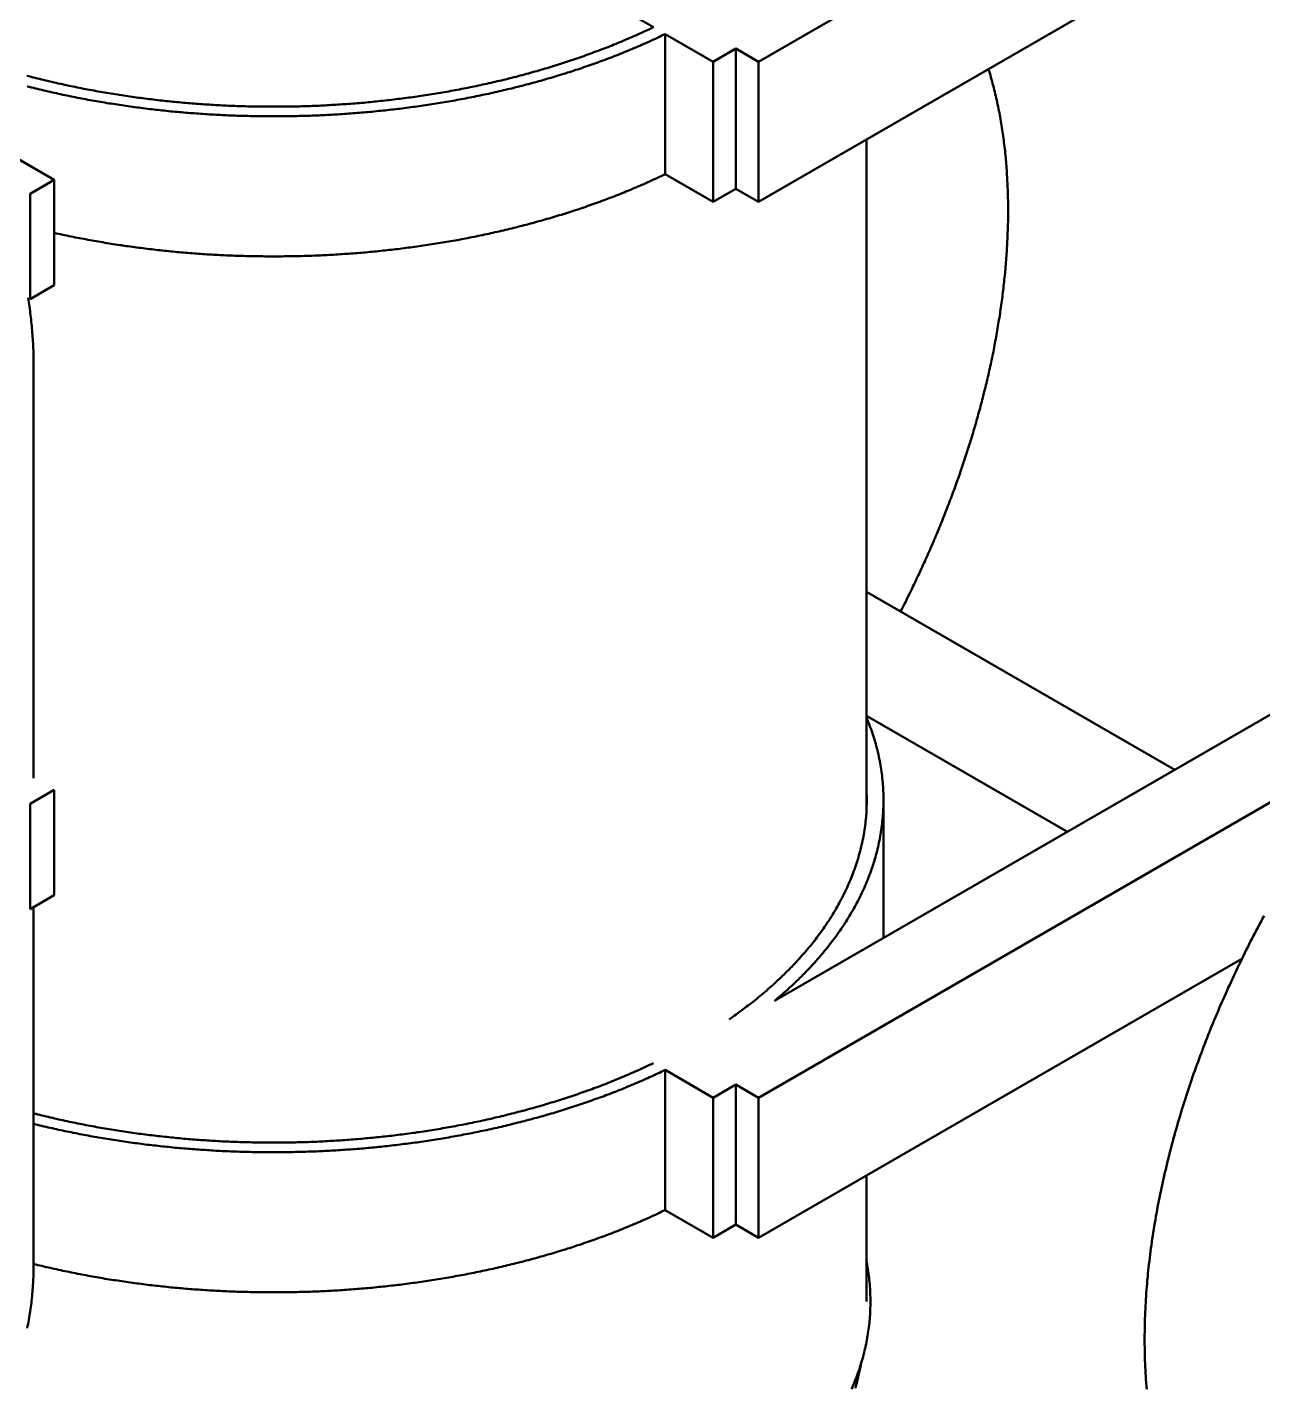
# Model space of a CAD drawing. Header units: millimetres. Extents: x 0 to 420, y 0 to 297.
# Drawn here: x 310.82 to 325.22, y 201.46 to 217.32 of the extents above; entities that cross this region are included whole.
import ezdxf

# ---------------------------------------------------------------- set-up
doc = ezdxf.new("R2010")
doc.units = ezdxf.units.MM
doc.layers.add('01-VISIBLE', color=7, linetype='CONTINUOUS', lineweight=50)

msp = doc.modelspace()

# ---------------------------------------------------------------- linework, layer by layer
at = {"layer": '01-VISIBLE'}
for p, q in [((319.346, 216.914), (329.06, 222.523)), ((319.346, 215.281), (329.06, 220.89)), ((308.076, 217.303), (311.136, 215.536)), ((317.958, 217.409), (318.119, 217.317)), ((318.257, 215.604), (318.257, 217.237)), ((318.257, 217.237), (318.816, 216.914)), ((318.816, 216.914), (319.081, 217.067)), ((319.081, 215.434), (319.081, 217.067)), ((319.081, 217.067), (319.346, 216.914)), ((318.816, 215.281), (318.816, 216.914)), ((319.346, 215.281), (319.346, 216.914)), ((320.602, 208.157), (320.602, 216.006)), ((318.257, 215.604), (318.816, 215.281)), ((310.853, 215.373), (311.136, 215.536)), ((311.136, 214.311), (311.136, 215.536)), ((318.816, 215.281), (319.081, 215.434)), ((319.081, 215.434), (319.346, 215.281)), ((310.853, 214.148), (310.853, 215.373)), ((310.853, 214.148), (311.136, 214.311)), ((310.895, 213.398), (310.895, 208.564)), ((319.53, 205.965), (327.806, 210.743)), ((320.602, 210.734), (324.196, 208.659)), ((320.602, 209.291), (322.946, 207.937)), ((319.346, 204.838), (326.679, 209.072)), ((310.853, 208.262), (311.136, 208.425)), ((311.136, 207.2), (311.136, 208.425)), ((310.853, 207.037), (310.853, 208.262)), ((320.802, 206.699), (320.802, 208.308)), ((310.853, 207.037), (311.136, 207.2)), ((310.895, 207.061), (310.895, 202.901)), ((319.346, 203.205), (324.98, 206.458)), ((318.257, 203.528), (318.257, 205.161)), ((318.257, 205.161), (318.816, 204.838)), ((318.816, 204.838), (319.081, 204.991)), ((319.081, 203.358), (319.081, 204.991)), ((319.081, 204.991), (319.346, 204.838)), ((318.816, 203.205), (318.816, 204.838)), ((319.346, 203.205), (319.346, 204.838)), ((320.602, 202.46), (320.602, 203.93)), ((318.257, 203.528), (318.816, 203.205)), ((318.816, 203.205), (319.081, 203.358)), ((319.081, 203.358), (319.346, 203.205))]:
    msp.add_line(p, q, dxfattribs=at)
for points in [[(310.817, 216.751), (310.841, 216.745), (310.865, 216.738), (310.889, 216.732), (310.914, 216.726), (310.938, 216.72), (310.962, 216.714), (310.987, 216.708), (311.011, 216.702), (311.035, 216.696), (311.06, 216.69), (311.084, 216.685), (311.108, 216.679), (311.133, 216.673), (311.157, 216.668), (311.182, 216.662), (311.206, 216.657), (311.231, 216.651), (311.255, 216.646), (311.28, 216.641), (311.304, 216.635), (311.329, 216.63), (311.353, 216.625), (311.378, 216.62), (311.402, 216.615), (311.427, 216.61), (311.451, 216.605), (311.476, 216.6), (311.501, 216.596), (311.525, 216.591), (311.55, 216.586), (311.574, 216.582), (311.599, 216.577), (311.624, 216.573), (311.648, 216.568), (311.673, 216.564), (311.698, 216.56), (311.722, 216.555), (311.747, 216.551), (311.772, 216.547), (311.796, 216.543), (311.821, 216.539), (311.846, 216.535), (311.871, 216.531), (311.895, 216.527), (311.92, 216.523), (311.945, 216.52), (311.97, 216.516), (311.994, 216.512), (312.019, 216.509), (312.044, 216.505), (312.069, 216.502), (312.094, 216.498), (312.119, 216.495), (312.143, 216.492), (312.168, 216.488), (312.193, 216.485), (312.218, 216.482), (312.243, 216.479), (312.268, 216.476), (312.292, 216.473), (312.317, 216.47), (312.342, 216.467), (312.367, 216.464), (312.392, 216.461), (312.417, 216.459), (312.442, 216.456), (312.467, 216.453), (312.492, 216.451), (312.517, 216.448), (312.542, 216.446), (312.566, 216.443), (312.591, 216.441), (312.616, 216.439), (312.641, 216.437), (312.666, 216.434), (312.691, 216.432), (312.716, 216.43), (312.741, 216.428), (312.766, 216.426), (312.791, 216.424), (312.816, 216.422), (312.841, 216.421), (312.866, 216.419), (312.891, 216.417), (312.916, 216.416), (312.941, 216.414), (312.966, 216.412), (312.991, 216.411), (313.016, 216.409), (313.041, 216.408), (313.066, 216.407), (313.091, 216.405), (313.116, 216.404), (313.141, 216.403), (313.166, 216.402), (313.191, 216.401), (313.216, 216.4), (313.241, 216.399), (313.266, 216.398), (313.291, 216.397), (313.316, 216.396), (313.341, 216.396), (313.366, 216.395), (313.391, 216.394), (313.416, 216.394), (313.442, 216.393), (313.467, 216.393), (313.492, 216.392), (313.517, 216.392), (313.542, 216.391), (313.567, 216.391), (313.592, 216.391), (313.617, 216.391), (313.642, 216.391), (313.667, 216.391), (313.692, 216.391), (313.717, 216.391), (313.742, 216.391), (313.767, 216.391), (313.792, 216.391), (313.817, 216.391), (313.842, 216.392), (313.867, 216.392), (313.892, 216.392), (313.917, 216.393), (313.942, 216.393), (313.968, 216.394), (313.993, 216.394), (314.018, 216.395), (314.043, 216.396), (314.068, 216.397), (314.093, 216.397), (314.118, 216.398), (314.143, 216.399), (314.168, 216.4), (314.193, 216.401), (314.218, 216.402), (314.243, 216.403), (314.268, 216.405), (314.293, 216.406), (314.318, 216.407), (314.343, 216.408), (314.368, 216.41), (314.393, 216.411), (314.418, 216.413), (314.443, 216.414), (314.468, 216.416), (314.493, 216.418), (314.518, 216.419), (314.543, 216.421), (314.568, 216.423), (314.593, 216.425), (314.618, 216.427), (314.643, 216.429), (314.668, 216.431), (314.693, 216.433), (314.718, 216.435), (314.743, 216.437), (314.768, 216.439), (314.793, 216.442), (314.818, 216.444), (314.842, 216.446), (314.867, 216.449), (314.892, 216.451), (314.917, 216.454), (314.942, 216.457), (314.967, 216.459), (314.992, 216.462), (315.017, 216.465), (315.042, 216.468), (315.067, 216.471), (315.092, 216.473), (315.116, 216.476), (315.141, 216.48), (315.166, 216.483), (315.191, 216.486), (315.216, 216.489), (315.241, 216.492), (315.265, 216.496), (315.29, 216.499), (315.315, 216.502), (315.34, 216.506), (315.365, 216.509), (315.389, 216.513), (315.414, 216.517), (315.439, 216.52), (315.464, 216.524), (315.489, 216.528), (315.513, 216.532), (315.538, 216.536), (315.563, 216.54), (315.588, 216.544), (315.612, 216.548), (315.637, 216.552), (315.662, 216.556), (315.686, 216.561), (315.711, 216.565), (315.736, 216.569), (315.76, 216.574), (315.785, 216.578), (315.81, 216.583), (315.834, 216.587), (315.859, 216.592), (315.883, 216.597), (315.908, 216.602), (315.933, 216.606), (315.957, 216.611), (315.982, 216.616), (316.006, 216.621), (316.031, 216.626), (316.055, 216.631), (316.08, 216.637), (316.104, 216.642), (316.129, 216.647), (316.153, 216.653), (316.178, 216.658), (316.202, 216.663), (316.227, 216.669), (316.251, 216.675), (316.275, 216.68), (316.3, 216.686), (316.324, 216.692), (316.349, 216.697), (316.373, 216.703), (316.397, 216.709), (316.422, 216.715), (316.446, 216.721), (316.47, 216.728), (316.494, 216.734), (316.519, 216.74), (316.543, 216.746), (316.567, 216.753), (316.591, 216.759), (316.616, 216.766), (316.64, 216.772), (316.664, 216.779), (316.688, 216.785), (316.712, 216.792), (316.736, 216.799), (316.76, 216.806), (316.784, 216.813), (316.808, 216.82), (316.833, 216.827), (316.857, 216.834), (316.881, 216.841), (316.905, 216.848), (316.928, 216.856), (316.952, 216.863), (316.976, 216.87), (317, 216.878), (317.024, 216.885), (317.048, 216.893), (317.072, 216.901), (317.096, 216.908), (317.119, 216.916), (317.143, 216.924), (317.167, 216.932), (317.191, 216.94), (317.214, 216.948), (317.238, 216.956), (317.262, 216.964), (317.285, 216.973), (317.309, 216.981), (317.333, 216.989), (317.356, 216.998), (317.38, 217.006), (317.403, 217.015), (317.427, 217.024), (317.45, 217.032), (317.474, 217.041), (317.497, 217.05), (317.521, 217.059), (317.544, 217.068), (317.567, 217.077), (317.591, 217.086), (317.614, 217.096), (317.637, 217.105), (317.66, 217.114), (317.684, 217.124), (317.707, 217.133), (317.73, 217.143), (317.753, 217.152), (317.776, 217.162), (317.799, 217.172), (317.822, 217.182), (317.845, 217.192), (317.868, 217.202), (317.891, 217.212), (317.914, 217.222), (317.937, 217.232), (317.96, 217.243), (317.982, 217.253), (318.005, 217.263), (318.028, 217.274), (318.051, 217.284), (318.073, 217.295), (318.096, 217.306), (318.119, 217.317)], [(310.82, 216.627), (310.844, 216.621), (310.868, 216.615), (310.893, 216.609), (310.917, 216.603), (310.941, 216.597), (310.966, 216.591), (310.99, 216.585), (311.014, 216.579), (311.039, 216.574), (311.063, 216.568), (311.087, 216.563), (311.112, 216.557), (311.136, 216.552), (311.161, 216.546), (311.185, 216.541), (311.21, 216.536), (311.234, 216.53), (311.259, 216.525), (311.283, 216.52), (311.307, 216.515), (311.332, 216.51), (311.357, 216.505), (311.381, 216.5), (311.406, 216.495), (311.43, 216.491), (311.455, 216.486), (311.479, 216.481), (311.504, 216.477), (311.528, 216.472), (311.553, 216.468), (311.578, 216.463), (311.602, 216.459), (311.627, 216.454), (311.652, 216.45), (311.676, 216.446), (311.701, 216.442), (311.726, 216.438), (311.75, 216.433), (311.775, 216.429), (311.8, 216.426), (311.824, 216.422), (311.849, 216.418), (311.874, 216.414), (311.898, 216.41), (311.923, 216.407), (311.948, 216.403), (311.973, 216.399), (311.997, 216.396), (312.022, 216.392), (312.047, 216.389), (312.072, 216.386), (312.097, 216.382), (312.121, 216.379), (312.146, 216.376), (312.171, 216.373), (312.196, 216.369), (312.221, 216.366), (312.245, 216.363), (312.27, 216.36), (312.295, 216.358), (312.32, 216.355), (312.345, 216.352), (312.37, 216.349), (312.395, 216.347), (312.419, 216.344), (312.444, 216.341), (312.469, 216.339), (312.494, 216.336), (312.519, 216.334), (312.544, 216.332), (312.569, 216.329), (312.594, 216.327), (312.619, 216.325), (312.644, 216.323), (312.668, 216.32), (312.693, 216.318), (312.718, 216.316), (312.743, 216.314), (312.768, 216.313), (312.793, 216.311), (312.818, 216.309), (312.843, 216.307), (312.868, 216.305), (312.893, 216.304), (312.918, 216.302), (312.943, 216.301), (312.968, 216.299), (312.993, 216.298), (313.018, 216.296), (313.043, 216.295), (313.068, 216.294), (313.093, 216.292), (313.118, 216.291), (313.143, 216.29), (313.168, 216.289), (313.193, 216.288), (313.218, 216.287), (313.243, 216.286), (313.268, 216.285), (313.293, 216.284), (313.318, 216.284), (313.343, 216.283), (313.368, 216.282), (313.393, 216.282), (313.418, 216.281), (313.443, 216.28), (313.468, 216.28), (313.493, 216.28), (313.518, 216.279), (313.543, 216.279), (313.568, 216.279), (313.593, 216.278), (313.618, 216.278), (313.643, 216.278), (313.668, 216.278), (313.693, 216.278), (313.718, 216.278), (313.743, 216.278), (313.768, 216.278), (313.793, 216.278), (313.818, 216.279), (313.843, 216.279), (313.868, 216.279), (313.893, 216.28), (313.918, 216.28), (313.943, 216.281), (313.968, 216.281), (313.993, 216.282), (314.018, 216.282), (314.043, 216.283), (314.068, 216.284), (314.093, 216.285), (314.118, 216.285), (314.143, 216.286), (314.168, 216.287), (314.193, 216.288), (314.218, 216.289), (314.243, 216.29), (314.268, 216.292), (314.293, 216.293), (314.318, 216.294), (314.343, 216.295), (314.368, 216.297), (314.393, 216.298), (314.418, 216.3), (314.443, 216.301), (314.468, 216.303), (314.492, 216.304), (314.517, 216.306), (314.542, 216.308), (314.567, 216.309), (314.592, 216.311), (314.617, 216.313), (314.642, 216.315), (314.667, 216.317), (314.692, 216.319), (314.717, 216.321), (314.742, 216.323), (314.767, 216.325), (314.792, 216.328), (314.817, 216.33), (314.841, 216.332), (314.866, 216.335), (314.891, 216.337), (314.916, 216.34), (314.941, 216.342), (314.966, 216.345), (314.991, 216.347), (315.016, 216.35), (315.041, 216.353), (315.065, 216.356), (315.09, 216.358), (315.115, 216.361), (315.14, 216.364), (315.165, 216.367), (315.19, 216.37), (315.214, 216.373), (315.239, 216.377), (315.264, 216.38), (315.289, 216.383), (315.314, 216.387), (315.338, 216.39), (315.363, 216.393), (315.388, 216.397), (315.413, 216.4), (315.437, 216.404), (315.462, 216.408), (315.487, 216.411), (315.512, 216.415), (315.536, 216.419), (315.561, 216.423), (315.586, 216.427), (315.61, 216.431), (315.635, 216.435), (315.66, 216.439), (315.684, 216.443), (315.709, 216.447), (315.734, 216.451), (315.758, 216.456), (315.783, 216.46), (315.808, 216.464), (315.832, 216.469), (315.857, 216.473), (315.881, 216.478), (315.906, 216.483), (315.931, 216.487), (315.955, 216.492), (315.98, 216.497), (316.004, 216.502), (316.029, 216.506), (316.053, 216.511), (316.078, 216.516), (316.102, 216.522), (316.127, 216.527), (316.151, 216.532), (316.176, 216.537), (316.2, 216.542), (316.225, 216.548), (316.249, 216.553), (316.273, 216.559), (316.298, 216.564), (316.322, 216.57), (316.346, 216.575), (316.371, 216.581), (316.395, 216.587), (316.42, 216.593), (316.444, 216.598), (316.468, 216.604), (316.492, 216.61), (316.517, 216.616), (316.541, 216.623), (316.565, 216.629), (316.589, 216.635), (316.614, 216.641), (316.638, 216.647), (316.662, 216.654), (316.686, 216.66), (316.71, 216.667), (316.734, 216.673), (316.759, 216.68), (316.783, 216.687), (316.807, 216.693), (316.831, 216.7), (316.855, 216.707), (316.879, 216.714), (316.903, 216.721), (316.927, 216.728), (316.951, 216.735), (316.975, 216.742), (316.999, 216.75), (317.023, 216.757), (317.047, 216.764), (317.07, 216.772), (317.094, 216.779), (317.118, 216.787), (317.142, 216.794), (317.166, 216.802), (317.19, 216.81), (317.213, 216.818), (317.237, 216.825), (317.261, 216.833), (317.285, 216.841), (317.308, 216.849), (317.332, 216.857), (317.356, 216.866), (317.379, 216.874), (317.403, 216.882), (317.426, 216.891), (317.45, 216.899), (317.473, 216.907), (317.497, 216.916), (317.52, 216.925), (317.544, 216.933), (317.567, 216.942), (317.591, 216.951), (317.614, 216.96), (317.637, 216.969), (317.661, 216.978), (317.684, 216.987), (317.707, 216.996), (317.731, 217.005), (317.754, 217.015), (317.777, 217.024), (317.8, 217.033), (317.823, 217.043), (317.846, 217.052), (317.869, 217.062), (317.892, 217.072), (317.915, 217.082), (317.938, 217.091), (317.961, 217.101), (317.984, 217.111), (318.007, 217.121), (318.03, 217.132), (318.053, 217.142), (318.076, 217.152), (318.099, 217.162), (318.121, 217.173), (318.144, 217.183), (318.167, 217.194), (318.189, 217.204), (318.212, 217.215), (318.234, 217.226), (318.257, 217.237)], [(322.025, 216.828), (322.033, 216.804), (322.04, 216.78), (322.047, 216.756), (322.054, 216.732), (322.061, 216.708), (322.067, 216.684), (322.074, 216.66), (322.08, 216.636), (322.087, 216.612), (322.093, 216.587), (322.099, 216.563), (322.105, 216.539), (322.11, 216.514), (322.116, 216.49), (322.122, 216.466), (322.127, 216.441), (322.132, 216.417), (322.137, 216.392), (322.142, 216.368), (322.147, 216.343), (322.152, 216.319), (322.157, 216.294), (322.161, 216.269), (322.165, 216.245), (322.17, 216.22), (322.174, 216.195), (322.178, 216.171), (322.182, 216.146), (322.186, 216.121), (322.19, 216.097), (322.193, 216.072), (322.197, 216.047), (322.2, 216.022), (322.203, 215.997), (322.206, 215.973), (322.209, 215.948), (322.212, 215.923), (322.215, 215.898), (322.218, 215.873), (322.221, 215.848), (322.223, 215.823), (322.226, 215.799), (322.228, 215.774), (322.23, 215.749), (322.232, 215.724), (322.234, 215.699), (322.236, 215.674), (322.238, 215.649), (322.24, 215.624), (322.241, 215.599), (322.243, 215.574), (322.244, 215.549), (322.245, 215.524), (322.247, 215.499), (322.248, 215.474), (322.249, 215.449), (322.25, 215.424), (322.251, 215.399), (322.251, 215.374), (322.252, 215.349), (322.252, 215.324), (322.253, 215.299), (322.253, 215.274), (322.254, 215.249), (322.254, 215.224), (322.254, 215.199), (322.254, 215.174), (322.254, 215.149), (322.254, 215.124), (322.253, 215.099), (322.253, 215.074), (322.253, 215.049), (322.252, 215.024), (322.252, 214.999), (322.251, 214.974), (322.25, 214.949), (322.249, 214.924), (322.248, 214.899), (322.247, 214.874), (322.246, 214.849), (322.245, 214.824), (322.244, 214.799), (322.242, 214.774), (322.241, 214.749), (322.24, 214.724), (322.238, 214.699), (322.236, 214.674), (322.235, 214.649), (322.233, 214.624), (322.231, 214.599), (322.229, 214.574), (322.227, 214.549), (322.225, 214.524), (322.223, 214.499), (322.22, 214.474), (322.218, 214.45), (322.216, 214.425), (322.213, 214.4), (322.21, 214.375), (322.208, 214.35), (322.205, 214.325), (322.202, 214.3), (322.199, 214.275), (322.197, 214.251), (322.194, 214.226), (322.19, 214.201), (322.187, 214.176), (322.184, 214.151), (322.181, 214.126), (322.177, 214.102), (322.174, 214.077), (322.17, 214.052), (322.167, 214.027), (322.163, 214.003), (322.16, 213.978), (322.156, 213.953), (322.152, 213.928), (322.148, 213.904), (322.144, 213.879), (322.14, 213.854), (322.136, 213.83), (322.132, 213.805), (322.128, 213.78), (322.123, 213.756), (322.119, 213.731), (322.114, 213.706), (322.11, 213.682), (322.105, 213.657), (322.101, 213.633), (322.096, 213.608), (322.091, 213.583), (322.086, 213.559), (322.082, 213.534), (322.077, 213.51), (322.072, 213.485), (322.067, 213.461), (322.061, 213.436), (322.056, 213.412), (322.051, 213.387), (322.046, 213.363), (322.04, 213.338), (322.035, 213.314), (322.029, 213.29), (322.024, 213.265), (322.018, 213.241), (322.013, 213.216), (322.007, 213.192), (322.001, 213.168), (321.995, 213.143), (321.989, 213.119), (321.983, 213.095), (321.977, 213.071), (321.971, 213.046), (321.965, 213.022), (321.959, 212.998), (321.953, 212.974), (321.946, 212.949), (321.94, 212.925), (321.933, 212.901), (321.927, 212.877), (321.92, 212.853), (321.914, 212.829), (321.907, 212.804), (321.901, 212.78), (321.894, 212.756), (321.887, 212.732), (321.88, 212.708), (321.873, 212.684), (321.866, 212.66), (321.859, 212.636), (321.852, 212.612), (321.845, 212.588), (321.838, 212.564), (321.83, 212.54), (321.823, 212.516), (321.816, 212.492), (321.808, 212.468), (321.801, 212.444), (321.793, 212.421), (321.786, 212.397), (321.778, 212.373), (321.771, 212.349), (321.763, 212.325), (321.755, 212.302), (321.747, 212.278), (321.739, 212.254), (321.731, 212.23), (321.724, 212.207), (321.715, 212.183), (321.707, 212.159), (321.699, 212.136), (321.691, 212.112), (321.683, 212.088), (321.675, 212.065), (321.666, 212.041), (321.658, 212.017), (321.649, 211.994), (321.641, 211.97), (321.632, 211.947), (321.624, 211.923), (321.615, 211.9), (321.607, 211.876), (321.598, 211.853), (321.589, 211.83), (321.58, 211.806), (321.571, 211.783), (321.562, 211.759), (321.553, 211.736), (321.544, 211.713), (321.535, 211.689), (321.526, 211.666), (321.517, 211.643), (321.508, 211.62), (321.499, 211.596), (321.489, 211.573), (321.48, 211.55), (321.47, 211.527), (321.461, 211.503), (321.452, 211.48), (321.442, 211.457), (321.432, 211.434), (321.423, 211.411), (321.413, 211.388), (321.403, 211.365), (321.394, 211.342), (321.384, 211.319), (321.374, 211.296), (321.364, 211.273), (321.354, 211.25), (321.344, 211.227), (321.334, 211.204), (321.324, 211.181), (321.314, 211.158), (321.304, 211.135), (321.293, 211.113), (321.283, 211.09), (321.273, 211.067), (321.262, 211.044), (321.252, 211.022), (321.241, 210.999), (321.231, 210.976), (321.22, 210.953), (321.21, 210.931), (321.199, 210.908), (321.188, 210.885), (321.178, 210.863), (321.167, 210.84), (321.156, 210.818), (321.145, 210.795), (321.134, 210.773), (321.123, 210.75), (321.112, 210.728), (321.101, 210.705), (321.09, 210.683), (321.079, 210.66), (321.068, 210.638), (321.057, 210.616), (321.046, 210.593), (321.034, 210.571), (321.023, 210.549), (321.012, 210.526), (321, 210.504)], [(311.136, 214.919), (311.16, 214.913), (311.185, 214.908), (311.209, 214.903), (311.234, 214.897), (311.258, 214.892), (311.283, 214.887), (311.307, 214.882), (311.332, 214.877), (311.356, 214.872), (311.381, 214.867), (311.405, 214.862), (311.43, 214.858), (311.454, 214.853), (311.479, 214.848), (311.504, 214.844), (311.528, 214.839), (311.553, 214.835), (311.577, 214.83), (311.602, 214.826), (311.627, 214.821), (311.651, 214.817), (311.676, 214.813), (311.701, 214.809), (311.725, 214.805), (311.75, 214.801), (311.775, 214.797), (311.799, 214.793), (311.824, 214.789), (311.849, 214.785), (311.873, 214.781), (311.898, 214.777), (311.923, 214.774), (311.948, 214.77), (311.972, 214.766), (311.997, 214.763), (312.022, 214.759), (312.047, 214.756), (312.072, 214.753), (312.096, 214.749), (312.121, 214.746), (312.146, 214.743), (312.171, 214.74), (312.196, 214.737), (312.22, 214.733), (312.245, 214.73), (312.27, 214.728), (312.295, 214.725), (312.32, 214.722), (312.345, 214.719), (312.369, 214.716), (312.394, 214.714), (312.419, 214.711), (312.444, 214.708), (312.469, 214.706), (312.494, 214.703), (312.519, 214.701), (312.544, 214.699), (312.569, 214.696), (312.593, 214.694), (312.618, 214.692), (312.643, 214.69), (312.668, 214.687), (312.693, 214.685), (312.718, 214.683), (312.743, 214.681), (312.768, 214.68), (312.793, 214.678), (312.818, 214.676), (312.843, 214.674), (312.868, 214.672), (312.893, 214.671), (312.918, 214.669), (312.943, 214.668), (312.968, 214.666), (312.993, 214.665), (313.018, 214.663), (313.043, 214.662), (313.067, 214.661), (313.092, 214.659), (313.117, 214.658), (313.142, 214.657), (313.167, 214.656), (313.192, 214.655), (313.217, 214.654), (313.242, 214.653), (313.267, 214.652), (313.292, 214.651), (313.317, 214.651), (313.342, 214.65), (313.367, 214.649), (313.392, 214.649), (313.417, 214.648), (313.442, 214.647), (313.467, 214.647), (313.492, 214.647), (313.517, 214.646), (313.542, 214.646), (313.567, 214.646), (313.592, 214.645), (313.617, 214.645), (313.642, 214.645), (313.667, 214.645), (313.693, 214.645), (313.718, 214.645), (313.743, 214.645), (313.768, 214.645), (313.793, 214.645), (313.818, 214.646), (313.843, 214.646), (313.868, 214.646), (313.893, 214.647), (313.918, 214.647), (313.943, 214.648), (313.968, 214.648), (313.993, 214.649), (314.018, 214.649), (314.043, 214.65), (314.068, 214.651), (314.093, 214.652), (314.118, 214.652), (314.143, 214.653), (314.168, 214.654), (314.193, 214.655), (314.218, 214.656), (314.243, 214.657), (314.268, 214.659), (314.293, 214.66), (314.318, 214.661), (314.343, 214.662), (314.367, 214.664), (314.392, 214.665), (314.417, 214.667), (314.442, 214.668), (314.467, 214.67), (314.492, 214.671), (314.517, 214.673), (314.542, 214.675), (314.567, 214.676), (314.592, 214.678), (314.617, 214.68), (314.642, 214.682), (314.667, 214.684), (314.692, 214.686), (314.717, 214.688), (314.742, 214.69), (314.767, 214.692), (314.792, 214.695), (314.816, 214.697), (314.841, 214.699), (314.866, 214.702), (314.891, 214.704), (314.916, 214.707), (314.941, 214.709), (314.966, 214.712), (314.991, 214.714), (315.016, 214.717), (315.04, 214.72), (315.065, 214.723), (315.09, 214.725), (315.115, 214.728), (315.14, 214.731), (315.165, 214.734), (315.189, 214.737), (315.214, 214.74), (315.239, 214.744), (315.264, 214.747), (315.289, 214.75), (315.313, 214.753), (315.338, 214.757), (315.363, 214.76), (315.388, 214.764), (315.413, 214.767), (315.437, 214.771), (315.462, 214.775), (315.487, 214.778), (315.511, 214.782), (315.536, 214.786), (315.561, 214.79), (315.586, 214.794), (315.61, 214.798), (315.635, 214.802), (315.66, 214.806), (315.684, 214.81), (315.709, 214.814), (315.734, 214.818), (315.758, 214.823), (315.783, 214.827), (315.808, 214.831), (315.832, 214.836), (315.857, 214.84), (315.881, 214.845), (315.906, 214.85), (315.93, 214.854), (315.955, 214.859), (315.98, 214.864), (316.004, 214.869), (316.029, 214.873), (316.053, 214.878), (316.078, 214.883), (316.102, 214.889), (316.127, 214.894), (316.151, 214.899), (316.176, 214.904), (316.2, 214.909), (316.224, 214.915), (316.249, 214.92), (316.273, 214.926), (316.298, 214.931), (316.322, 214.937), (316.346, 214.942), (316.371, 214.948), (316.395, 214.954), (316.419, 214.96), (316.444, 214.965), (316.468, 214.971), (316.492, 214.977), (316.517, 214.983), (316.541, 214.99), (316.565, 214.996), (316.589, 215.002), (316.614, 215.008), (316.638, 215.014), (316.662, 215.021), (316.686, 215.027), (316.71, 215.034), (316.734, 215.04), (316.758, 215.047), (316.783, 215.054), (316.807, 215.06), (316.831, 215.067), (316.855, 215.074), (316.879, 215.081), (316.903, 215.088), (316.927, 215.095), (316.951, 215.102), (316.975, 215.109), (316.999, 215.117), (317.023, 215.124), (317.047, 215.131), (317.07, 215.139), (317.094, 215.146), (317.118, 215.154), (317.142, 215.161), (317.166, 215.169), (317.19, 215.177), (317.213, 215.185), (317.237, 215.192), (317.261, 215.2), (317.285, 215.208), (317.308, 215.216), (317.332, 215.224), (317.355, 215.233), (317.379, 215.241), (317.403, 215.249), (317.426, 215.258), (317.45, 215.266), (317.473, 215.274), (317.497, 215.283), (317.52, 215.292), (317.544, 215.3), (317.567, 215.309), (317.591, 215.318), (317.614, 215.327), (317.637, 215.336), (317.661, 215.345), (317.684, 215.354), (317.707, 215.363), (317.73, 215.372), (317.754, 215.382), (317.777, 215.391), (317.8, 215.4), (317.823, 215.41), (317.846, 215.419), (317.869, 215.429), (317.892, 215.439), (317.915, 215.449), (317.938, 215.458), (317.961, 215.468), (317.984, 215.478), (318.007, 215.488), (318.03, 215.499), (318.053, 215.509), (318.076, 215.519), (318.099, 215.529), (318.121, 215.54), (318.144, 215.55), (318.167, 215.561), (318.189, 215.571), (318.212, 215.582), (318.234, 215.593), (318.257, 215.604)], [(310.831, 214.161), (310.835, 214.136), (310.839, 214.111), (310.842, 214.085), (310.846, 214.06), (310.85, 214.035), (310.853, 214.009), (310.856, 213.984), (310.86, 213.959), (310.863, 213.933), (310.865, 213.908), (310.868, 213.882), (310.871, 213.857), (310.873, 213.832), (310.876, 213.806), (310.878, 213.781), (310.88, 213.755), (310.882, 213.73), (310.884, 213.704), (310.886, 213.679), (310.887, 213.653), (310.889, 213.628), (310.89, 213.602), (310.891, 213.577), (310.892, 213.551), (310.893, 213.526), (310.894, 213.5), (310.894, 213.475), (310.894, 213.449), (310.895, 213.424), (310.895, 213.398)], [(320.802, 208.308), (320.801, 208.334), (320.801, 208.359), (320.8, 208.385), (320.799, 208.41), (320.798, 208.436), (320.797, 208.461), (320.795, 208.487), (320.793, 208.512), (320.791, 208.537), (320.788, 208.563), (320.785, 208.588), (320.782, 208.613), (320.779, 208.639), (320.775, 208.664), (320.771, 208.689), (320.767, 208.714), (320.762, 208.739), (320.758, 208.764), (320.753, 208.789), (320.747, 208.814), (320.742, 208.839), (320.736, 208.864), (320.73, 208.889), (320.724, 208.913), (320.717, 208.938), (320.711, 208.963), (320.704, 208.987), (320.697, 209.012), (320.689, 209.036), (320.681, 209.06), (320.673, 209.085), (320.665, 209.109), (320.657, 209.133), (320.648, 209.157), (320.639, 209.181), (320.63, 209.204), (320.621, 209.228), (320.611, 209.252), (320.602, 209.275)], [(320.607, 208.308), (320.606, 208.334), (320.606, 208.359), (320.605, 208.384), (320.604, 208.41), (320.603, 208.435), (320.602, 208.46)], [(319.002, 205.751), (319.023, 205.765), (319.044, 205.78), (319.064, 205.794), (319.085, 205.809), (319.105, 205.824), (319.125, 205.839), (319.145, 205.853), (319.166, 205.868), (319.186, 205.884), (319.206, 205.899), (319.226, 205.914), (319.245, 205.929), (319.265, 205.945), (319.285, 205.96), (319.305, 205.976), (319.324, 205.992), (319.344, 206.008), (319.363, 206.024), (319.382, 206.04), (319.402, 206.056), (319.421, 206.072), (319.44, 206.089), (319.459, 206.105), (319.478, 206.122), (319.496, 206.138), (319.515, 206.155), (319.534, 206.172), (319.552, 206.189), (319.571, 206.206), (319.589, 206.223), (319.607, 206.241), (319.625, 206.258), (319.643, 206.275), (319.661, 206.293), (319.679, 206.311), (319.697, 206.329), (319.714, 206.347), (319.732, 206.365), (319.749, 206.383), (319.767, 206.401), (319.784, 206.419), (319.801, 206.438), (319.818, 206.456), (319.835, 206.475), (319.851, 206.494), (319.868, 206.513), (319.884, 206.532), (319.901, 206.551), (319.917, 206.57), (319.933, 206.589), (319.949, 206.609), (319.965, 206.628), (319.98, 206.648), (319.996, 206.668), (320.011, 206.687), (320.026, 206.707), (320.042, 206.727), (320.057, 206.748), (320.071, 206.768), (320.086, 206.788), (320.101, 206.809), (320.115, 206.83), (320.129, 206.85), (320.143, 206.871), (320.157, 206.892), (320.171, 206.913), (320.184, 206.934), (320.198, 206.955), (320.211, 206.977), (320.224, 206.998), (320.237, 207.02), (320.249, 207.042), (320.262, 207.063), (320.274, 207.085), (320.286, 207.107), (320.298, 207.129), (320.31, 207.152), (320.322, 207.174), (320.333, 207.196), (320.344, 207.219), (320.355, 207.241), (320.366, 207.264), (320.377, 207.287), (320.387, 207.31), (320.397, 207.333), (320.407, 207.356), (320.417, 207.379), (320.426, 207.402), (320.435, 207.426), (320.445, 207.449), (320.453, 207.473), (320.462, 207.496), (320.47, 207.52), (320.479, 207.544), (320.487, 207.567), (320.494, 207.591), (320.502, 207.615), (320.509, 207.639), (320.516, 207.664), (320.523, 207.688), (320.529, 207.712), (320.535, 207.736), (320.541, 207.761), (320.547, 207.785), (320.552, 207.81), (320.558, 207.834), (320.563, 207.859), (320.567, 207.884), (320.572, 207.908), (320.576, 207.933), (320.58, 207.958), (320.584, 207.983), (320.587, 208.008), (320.59, 208.033), (320.593, 208.058), (320.596, 208.083), (320.598, 208.108), (320.6, 208.133), (320.602, 208.158), (320.603, 208.183), (320.604, 208.208), (320.605, 208.233), (320.606, 208.258), (320.606, 208.283), (320.607, 208.308)], [(319.53, 205.965), (319.549, 205.981), (319.568, 205.997), (319.587, 206.014), (319.606, 206.03), (319.625, 206.046), (319.644, 206.063), (319.663, 206.079), (319.681, 206.096), (319.7, 206.113), (319.718, 206.13), (319.737, 206.147), (319.755, 206.164), (319.773, 206.181), (319.791, 206.199), (319.809, 206.216), (319.827, 206.234), (319.845, 206.251), (319.863, 206.269), (319.88, 206.287), (319.898, 206.305), (319.915, 206.323), (319.932, 206.341), (319.949, 206.359), (319.966, 206.378), (319.983, 206.396), (320, 206.415), (320.017, 206.433), (320.033, 206.452), (320.05, 206.471), (320.066, 206.49), (320.082, 206.509), (320.099, 206.528), (320.115, 206.548), (320.13, 206.567), (320.146, 206.586), (320.162, 206.606), (320.177, 206.626), (320.192, 206.646), (320.208, 206.666), (320.223, 206.686), (320.238, 206.706), (320.252, 206.726), (320.267, 206.746), (320.281, 206.767), (320.296, 206.787), (320.31, 206.808), (320.324, 206.829), (320.338, 206.85), (320.351, 206.871), (320.365, 206.892), (320.378, 206.913), (320.391, 206.934), (320.405, 206.956), (320.417, 206.977), (320.43, 206.999), (320.443, 207.02), (320.455, 207.042), (320.467, 207.064), (320.479, 207.086), (320.491, 207.108), (320.503, 207.13), (320.514, 207.153), (320.525, 207.175), (320.536, 207.197), (320.547, 207.22), (320.558, 207.243), (320.568, 207.265), (320.579, 207.288), (320.589, 207.311), (320.599, 207.334), (320.608, 207.357), (320.618, 207.38), (320.627, 207.404), (320.636, 207.427), (320.645, 207.451), (320.653, 207.474), (320.662, 207.498), (320.67, 207.521), (320.678, 207.545), (320.685, 207.569), (320.693, 207.593), (320.7, 207.617), (320.707, 207.641), (320.714, 207.665), (320.72, 207.689), (320.727, 207.713), (320.733, 207.738), (320.738, 207.762), (320.744, 207.787), (320.749, 207.811), (320.754, 207.836), (320.759, 207.86), (320.764, 207.885), (320.768, 207.91), (320.772, 207.934), (320.776, 207.959), (320.779, 207.984), (320.783, 208.009), (320.786, 208.033), (320.788, 208.058), (320.791, 208.083), (320.793, 208.108), (320.795, 208.133), (320.797, 208.158), (320.798, 208.183), (320.799, 208.208), (320.8, 208.233), (320.801, 208.258), (320.801, 208.283), (320.802, 208.308)], [(325.239, 206.959), (325.221, 206.926), (325.203, 206.893), (325.185, 206.86), (325.168, 206.827), (325.15, 206.794), (325.133, 206.76), (325.116, 206.727), (325.099, 206.694), (325.081, 206.661), (325.064, 206.627), (325.048, 206.594), (325.031, 206.56), (325.014, 206.527), (324.997, 206.493), (324.981, 206.46), (324.965, 206.426), (324.948, 206.392), (324.932, 206.359), (324.916, 206.325), (324.9, 206.291), (324.884, 206.257), (324.868, 206.223), (324.853, 206.189), (324.837, 206.155), (324.821, 206.121), (324.806, 206.087), (324.791, 206.053), (324.776, 206.019), (324.76, 205.984), (324.745, 205.95), (324.731, 205.916), (324.716, 205.881), (324.701, 205.847), (324.687, 205.813), (324.672, 205.778), (324.658, 205.743), (324.643, 205.709), (324.629, 205.674), (324.615, 205.639), (324.601, 205.605), (324.587, 205.57), (324.574, 205.535), (324.56, 205.5), (324.547, 205.465), (324.533, 205.43), (324.52, 205.395), (324.507, 205.36), (324.494, 205.325), (324.481, 205.29), (324.468, 205.255), (324.455, 205.22), (324.442, 205.185), (324.43, 205.149), (324.417, 205.114), (324.405, 205.079), (324.393, 205.043), (324.381, 205.008), (324.369, 204.973), (324.357, 204.937), (324.345, 204.901), (324.334, 204.866), (324.322, 204.83), (324.311, 204.795), (324.299, 204.759), (324.288, 204.723), (324.277, 204.687), (324.266, 204.652), (324.255, 204.616), (324.245, 204.58), (324.234, 204.544), (324.224, 204.508), (324.213, 204.472), (324.203, 204.436), (324.193, 204.4), (324.183, 204.364), (324.173, 204.328), (324.164, 204.292), (324.154, 204.256), (324.145, 204.219), (324.135, 204.183), (324.126, 204.147), (324.117, 204.11), (324.108, 204.074), (324.099, 204.038), (324.091, 204.001), (324.082, 203.965), (324.074, 203.928), (324.066, 203.892), (324.057, 203.855), (324.049, 203.819), (324.042, 203.782), (324.034, 203.746), (324.026, 203.709), (324.019, 203.672), (324.012, 203.636), (324.004, 203.599), (323.997, 203.562), (323.99, 203.525), (323.984, 203.488), (323.977, 203.452), (323.971, 203.415), (323.964, 203.378), (323.958, 203.341), (323.952, 203.304), (323.946, 203.267), (323.941, 203.23), (323.935, 203.193), (323.93, 203.156), (323.924, 203.119), (323.919, 203.082), (323.914, 203.045), (323.91, 203.008), (323.905, 202.97), (323.901, 202.933), (323.896, 202.896), (323.892, 202.859), (323.888, 202.822), (323.884, 202.784), (323.881, 202.747), (323.877, 202.71), (323.874, 202.673), (323.871, 202.635), (323.868, 202.598), (323.865, 202.561), (323.862, 202.523), (323.86, 202.486), (323.858, 202.449), (323.856, 202.411), (323.854, 202.374), (323.852, 202.337), (323.85, 202.299), (323.849, 202.262), (323.848, 202.224), (323.847, 202.187), (323.846, 202.15), (323.846, 202.112), (323.845, 202.075), (323.845, 202.037), (323.845, 202), (323.845, 201.962), (323.846, 201.925), (323.846, 201.888), (323.847, 201.85), (323.848, 201.813), (323.849, 201.775), (323.851, 201.738), (323.852, 201.7), (323.854, 201.663), (323.856, 201.626), (323.858, 201.588), (323.861, 201.551), (323.864, 201.514), (323.867, 201.476), (323.87, 201.439)], [(310.895, 204.655), (310.919, 204.649), (310.943, 204.643), (310.968, 204.637), (310.992, 204.631), (311.016, 204.625), (311.041, 204.619), (311.065, 204.613), (311.089, 204.607), (311.114, 204.602), (311.138, 204.596), (311.162, 204.59), (311.187, 204.585), (311.211, 204.58), (311.236, 204.574), (311.26, 204.569), (311.285, 204.564), (311.309, 204.558), (311.334, 204.553), (311.358, 204.548), (311.383, 204.543), (311.407, 204.538), (311.432, 204.533), (311.456, 204.528), (311.481, 204.524), (311.505, 204.519), (311.53, 204.514), (311.555, 204.509), (311.579, 204.505), (311.604, 204.5), (311.629, 204.496), (311.653, 204.491), (311.678, 204.487), (311.702, 204.483), (311.727, 204.479), (311.752, 204.474), (311.777, 204.47), (311.801, 204.466), (311.826, 204.462), (311.851, 204.458), (311.875, 204.454), (311.9, 204.45), (311.925, 204.447), (311.95, 204.443), (311.974, 204.439), (311.999, 204.436), (312.024, 204.432), (312.049, 204.428), (312.073, 204.425), (312.098, 204.422), (312.123, 204.418), (312.148, 204.415), (312.173, 204.412), (312.197, 204.409), (312.222, 204.405), (312.247, 204.402), (312.272, 204.399), (312.297, 204.396), (312.322, 204.393), (312.347, 204.39), (312.371, 204.388), (312.396, 204.385), (312.421, 204.382), (312.446, 204.38), (312.471, 204.377), (312.496, 204.374), (312.521, 204.372), (312.546, 204.369), (312.571, 204.367), (312.596, 204.365), (312.621, 204.363), (312.645, 204.36), (312.67, 204.358), (312.695, 204.356), (312.72, 204.354), (312.745, 204.352), (312.77, 204.35), (312.795, 204.348), (312.82, 204.346), (312.845, 204.344), (312.87, 204.343), (312.895, 204.341), (312.92, 204.339), (312.945, 204.338), (312.97, 204.336), (312.995, 204.335), (313.02, 204.333), (313.045, 204.332), (313.07, 204.331), (313.095, 204.329), (313.12, 204.328), (313.145, 204.327), (313.17, 204.326), (313.195, 204.325), (313.22, 204.324), (313.245, 204.323), (313.27, 204.322), (313.295, 204.321), (313.32, 204.32), (313.345, 204.32), (313.37, 204.319), (313.395, 204.318), (313.42, 204.318), (313.445, 204.317), (313.47, 204.317), (313.495, 204.316), (313.52, 204.316), (313.545, 204.315), (313.57, 204.315), (313.595, 204.315), (313.62, 204.315), (313.645, 204.315), (313.67, 204.315), (313.695, 204.315), (313.72, 204.315), (313.745, 204.315), (313.77, 204.315), (313.796, 204.315), (313.821, 204.315), (313.846, 204.316), (313.871, 204.316), (313.896, 204.316), (313.921, 204.317), (313.946, 204.317), (313.971, 204.318), (313.996, 204.318), (314.021, 204.319), (314.046, 204.32), (314.071, 204.321), (314.096, 204.321), (314.121, 204.322), (314.146, 204.323), (314.171, 204.324), (314.196, 204.325), (314.221, 204.326), (314.246, 204.328), (314.271, 204.329), (314.296, 204.33), (314.321, 204.331), (314.346, 204.333), (314.371, 204.334), (314.396, 204.335), (314.421, 204.337), (314.446, 204.339), (314.471, 204.34), (314.496, 204.342), (314.521, 204.344), (314.546, 204.345), (314.571, 204.347), (314.596, 204.349), (314.621, 204.351), (314.646, 204.353), (314.671, 204.355), (314.695, 204.357), (314.72, 204.359), (314.745, 204.361), (314.77, 204.364), (314.795, 204.366), (314.82, 204.368), (314.845, 204.371), (314.87, 204.373), (314.895, 204.376), (314.92, 204.378), (314.945, 204.381), (314.97, 204.384), (314.994, 204.386), (315.019, 204.389), (315.044, 204.392), (315.069, 204.395), (315.094, 204.398), (315.119, 204.401), (315.144, 204.404), (315.168, 204.407), (315.193, 204.41), (315.218, 204.413), (315.243, 204.417), (315.268, 204.42), (315.292, 204.423), (315.317, 204.427), (315.342, 204.43), (315.367, 204.434), (315.392, 204.437), (315.416, 204.441), (315.441, 204.445), (315.466, 204.449), (315.491, 204.452), (315.515, 204.456), (315.54, 204.46), (315.565, 204.464), (315.589, 204.468), (315.614, 204.472), (315.639, 204.476), (315.663, 204.481), (315.688, 204.485), (315.713, 204.489), (315.737, 204.494), (315.762, 204.498), (315.787, 204.503), (315.811, 204.507), (315.836, 204.512), (315.861, 204.516), (315.885, 204.521), (315.91, 204.526), (315.934, 204.531), (315.959, 204.536), (315.983, 204.541), (316.008, 204.546), (316.032, 204.551), (316.057, 204.556), (316.081, 204.561), (316.106, 204.566), (316.13, 204.572), (316.155, 204.577), (316.179, 204.582), (316.204, 204.588), (316.228, 204.593), (316.252, 204.599), (316.277, 204.605), (316.301, 204.61), (316.326, 204.616), (316.35, 204.622), (316.374, 204.628), (316.399, 204.634), (316.423, 204.64), (316.447, 204.646), (316.471, 204.652), (316.496, 204.658), (316.52, 204.664), (316.544, 204.671), (316.568, 204.677), (316.592, 204.683), (316.617, 204.69), (316.641, 204.696), (316.665, 204.703), (316.689, 204.71), (316.713, 204.716), (316.737, 204.723), (316.761, 204.73), (316.785, 204.737), (316.809, 204.744), (316.833, 204.751), (316.857, 204.758), (316.881, 204.765), (316.905, 204.773), (316.929, 204.78), (316.953, 204.787), (316.977, 204.795), (317.001, 204.802), (317.025, 204.81), (317.049, 204.817), (317.073, 204.825), (317.096, 204.833), (317.12, 204.84), (317.144, 204.848), (317.168, 204.856), (317.191, 204.864), (317.215, 204.872), (317.239, 204.88), (317.262, 204.889), (317.286, 204.897), (317.31, 204.905), (317.333, 204.914), (317.357, 204.922), (317.38, 204.931), (317.404, 204.939), (317.427, 204.948), (317.451, 204.957), (317.474, 204.966), (317.498, 204.974), (317.521, 204.983), (317.544, 204.992), (317.568, 205.001), (317.591, 205.011), (317.614, 205.02), (317.638, 205.029), (317.661, 205.038), (317.684, 205.048), (317.707, 205.057), (317.73, 205.067), (317.753, 205.077), (317.776, 205.086), (317.799, 205.096), (317.822, 205.106), (317.845, 205.116), (317.868, 205.126), (317.891, 205.136), (317.914, 205.146), (317.937, 205.156), (317.96, 205.167), (317.983, 205.177), (318.005, 205.187), (318.028, 205.198), (318.051, 205.208), (318.073, 205.219), (318.096, 205.23), (318.119, 205.241)], [(310.895, 204.532), (310.919, 204.526), (310.943, 204.52), (310.968, 204.514), (310.992, 204.509), (311.016, 204.503), (311.041, 204.497), (311.065, 204.492), (311.089, 204.486), (311.114, 204.481), (311.138, 204.475), (311.163, 204.47), (311.187, 204.464), (311.212, 204.459), (311.236, 204.454), (311.26, 204.449), (311.285, 204.444), (311.309, 204.439), (311.334, 204.434), (311.358, 204.429), (311.383, 204.424), (311.407, 204.419), (311.432, 204.414), (311.457, 204.41), (311.481, 204.405), (311.506, 204.4), (311.53, 204.396), (311.555, 204.391), (311.58, 204.387), (311.604, 204.382), (311.629, 204.378), (311.653, 204.374), (311.678, 204.37), (311.703, 204.365), (311.727, 204.361), (311.752, 204.357), (311.777, 204.353), (311.801, 204.349), (311.826, 204.345), (311.851, 204.342), (311.876, 204.338), (311.9, 204.334), (311.925, 204.33), (311.95, 204.327), (311.974, 204.323), (311.999, 204.32), (312.024, 204.316), (312.049, 204.313), (312.074, 204.309), (312.098, 204.306), (312.123, 204.303), (312.148, 204.3), (312.173, 204.296), (312.197, 204.293), (312.222, 204.29), (312.247, 204.287), (312.272, 204.284), (312.297, 204.281), (312.322, 204.279), (312.346, 204.276), (312.371, 204.273), (312.396, 204.27), (312.421, 204.268), (312.446, 204.265), (312.471, 204.263), (312.496, 204.26), (312.521, 204.258), (312.545, 204.255), (312.57, 204.253), (312.595, 204.251), (312.62, 204.249), (312.645, 204.246), (312.67, 204.244), (312.695, 204.242), (312.72, 204.24), (312.745, 204.238), (312.77, 204.236), (312.795, 204.235), (312.82, 204.233), (312.845, 204.231), (312.869, 204.229), (312.894, 204.228), (312.919, 204.226), (312.944, 204.225), (312.969, 204.223), (312.994, 204.222), (313.019, 204.22), (313.044, 204.219), (313.069, 204.218), (313.094, 204.216), (313.119, 204.215), (313.144, 204.214), (313.169, 204.213), (313.194, 204.212), (313.219, 204.211), (313.244, 204.21), (313.269, 204.209), (313.294, 204.208), (313.319, 204.208), (313.344, 204.207), (313.369, 204.206), (313.394, 204.206), (313.419, 204.205), (313.444, 204.204), (313.469, 204.204), (313.494, 204.204), (313.519, 204.203), (313.544, 204.203), (313.569, 204.203), (313.594, 204.202), (313.619, 204.202), (313.644, 204.202), (313.669, 204.202), (313.694, 204.202), (313.719, 204.202), (313.744, 204.202), (313.769, 204.202), (313.794, 204.202), (313.819, 204.203), (313.844, 204.203), (313.869, 204.203), (313.894, 204.204), (313.919, 204.204), (313.944, 204.205), (313.969, 204.205), (313.994, 204.206), (314.019, 204.206), (314.044, 204.207), (314.069, 204.208), (314.094, 204.209), (314.119, 204.209), (314.144, 204.21), (314.169, 204.211), (314.194, 204.212), (314.219, 204.213), (314.244, 204.214), (314.269, 204.216), (314.294, 204.217), (314.319, 204.218), (314.344, 204.219), (314.369, 204.221), (314.394, 204.222), (314.419, 204.224), (314.444, 204.225), (314.469, 204.227), (314.494, 204.228), (314.518, 204.23), (314.543, 204.232), (314.568, 204.233), (314.593, 204.235), (314.618, 204.237), (314.643, 204.239), (314.668, 204.241), (314.693, 204.243), (314.718, 204.245), (314.743, 204.247), (314.768, 204.249), (314.793, 204.252), (314.818, 204.254), (314.842, 204.256), (314.867, 204.259), (314.892, 204.261), (314.917, 204.264), (314.942, 204.266), (314.967, 204.269), (314.992, 204.271), (315.017, 204.274), (315.041, 204.277), (315.066, 204.28), (315.091, 204.283), (315.116, 204.285), (315.141, 204.288), (315.166, 204.291), (315.19, 204.295), (315.215, 204.298), (315.24, 204.301), (315.265, 204.304), (315.29, 204.307), (315.314, 204.311), (315.339, 204.314), (315.364, 204.317), (315.389, 204.321), (315.413, 204.324), (315.438, 204.328), (315.463, 204.332), (315.488, 204.335), (315.512, 204.339), (315.537, 204.343), (315.562, 204.347), (315.586, 204.351), (315.611, 204.355), (315.636, 204.359), (315.661, 204.363), (315.685, 204.367), (315.71, 204.371), (315.734, 204.375), (315.759, 204.38), (315.784, 204.384), (315.808, 204.388), (315.833, 204.393), (315.858, 204.397), (315.882, 204.402), (315.907, 204.407), (315.931, 204.411), (315.956, 204.416), (315.98, 204.421), (316.005, 204.426), (316.029, 204.431), (316.054, 204.436), (316.078, 204.441), (316.103, 204.446), (316.127, 204.451), (316.152, 204.456), (316.176, 204.461), (316.201, 204.467), (316.225, 204.472), (316.25, 204.477), (316.274, 204.483), (316.298, 204.488), (316.323, 204.494), (316.347, 204.499), (316.371, 204.505), (316.396, 204.511), (316.42, 204.517), (316.444, 204.523), (316.469, 204.529), (316.493, 204.535), (316.517, 204.541), (316.541, 204.547), (316.566, 204.553), (316.59, 204.559), (316.614, 204.565), (316.638, 204.572), (316.662, 204.578), (316.687, 204.584), (316.711, 204.591), (316.735, 204.598), (316.759, 204.604), (316.783, 204.611), (316.807, 204.618), (316.831, 204.624), (316.855, 204.631), (316.879, 204.638), (316.903, 204.645), (316.927, 204.652), (316.951, 204.659), (316.975, 204.667), (316.999, 204.674), (317.023, 204.681), (317.047, 204.688), (317.071, 204.696), (317.095, 204.703), (317.119, 204.711), (317.142, 204.718), (317.166, 204.726), (317.19, 204.734), (317.214, 204.742), (317.237, 204.749), (317.261, 204.757), (317.285, 204.765), (317.309, 204.773), (317.332, 204.782), (317.356, 204.79), (317.379, 204.798), (317.403, 204.806), (317.427, 204.815), (317.45, 204.823), (317.474, 204.832), (317.497, 204.84), (317.521, 204.849), (317.544, 204.857), (317.567, 204.866), (317.591, 204.875), (317.614, 204.884), (317.638, 204.893), (317.661, 204.902), (317.684, 204.911), (317.707, 204.92), (317.731, 204.929), (317.754, 204.939), (317.777, 204.948), (317.8, 204.957), (317.823, 204.967), (317.846, 204.977), (317.87, 204.986), (317.893, 204.996), (317.916, 205.006), (317.939, 205.015), (317.962, 205.025), (317.984, 205.035), (318.007, 205.045), (318.03, 205.056), (318.053, 205.066), (318.076, 205.076), (318.099, 205.086), (318.121, 205.097), (318.144, 205.107), (318.167, 205.118), (318.189, 205.128), (318.212, 205.139), (318.234, 205.15), (318.257, 205.161)], [(310.895, 202.899), (310.919, 202.893), (310.943, 202.887), (310.968, 202.881), (310.992, 202.876), (311.016, 202.87), (311.041, 202.864), (311.065, 202.859), (311.089, 202.853), (311.114, 202.848), (311.138, 202.842), (311.163, 202.837), (311.187, 202.831), (311.212, 202.826), (311.236, 202.821), (311.26, 202.816), (311.285, 202.811), (311.309, 202.806), (311.334, 202.801), (311.358, 202.796), (311.383, 202.791), (311.407, 202.786), (311.432, 202.781), (311.457, 202.777), (311.481, 202.772), (311.506, 202.767), (311.53, 202.763), (311.555, 202.758), (311.58, 202.754), (311.604, 202.749), (311.629, 202.745), (311.653, 202.741), (311.678, 202.737), (311.703, 202.732), (311.727, 202.728), (311.752, 202.724), (311.777, 202.72), (311.801, 202.716), (311.826, 202.712), (311.851, 202.709), (311.876, 202.705), (311.9, 202.701), (311.925, 202.697), (311.95, 202.694), (311.974, 202.69), (311.999, 202.687), (312.024, 202.683), (312.049, 202.68), (312.074, 202.676), (312.098, 202.673), (312.123, 202.67), (312.148, 202.667), (312.173, 202.663), (312.197, 202.66), (312.222, 202.657), (312.247, 202.654), (312.272, 202.651), (312.297, 202.648), (312.322, 202.646), (312.346, 202.643), (312.371, 202.64), (312.396, 202.637), (312.421, 202.635), (312.446, 202.632), (312.471, 202.63), (312.496, 202.627), (312.521, 202.625), (312.545, 202.622), (312.57, 202.62), (312.595, 202.618), (312.62, 202.616), (312.645, 202.613), (312.67, 202.611), (312.695, 202.609), (312.72, 202.607), (312.745, 202.605), (312.77, 202.603), (312.795, 202.602), (312.82, 202.6), (312.845, 202.598), (312.869, 202.596), (312.894, 202.595), (312.919, 202.593), (312.944, 202.592), (312.969, 202.59), (312.994, 202.589), (313.019, 202.587), (313.044, 202.586), (313.069, 202.585), (313.094, 202.583), (313.119, 202.582), (313.144, 202.581), (313.169, 202.58), (313.194, 202.579), (313.219, 202.578), (313.244, 202.577), (313.269, 202.576), (313.294, 202.575), (313.319, 202.575), (313.344, 202.574), (313.369, 202.573), (313.394, 202.573), (313.419, 202.572), (313.444, 202.571), (313.469, 202.571), (313.494, 202.571), (313.519, 202.57), (313.544, 202.57), (313.569, 202.57), (313.594, 202.569), (313.619, 202.569), (313.644, 202.569), (313.669, 202.569), (313.694, 202.569), (313.719, 202.569), (313.744, 202.569), (313.769, 202.569), (313.794, 202.569), (313.819, 202.57), (313.844, 202.57), (313.869, 202.57), (313.894, 202.571), (313.919, 202.571), (313.944, 202.572), (313.969, 202.572), (313.994, 202.573), (314.019, 202.573), (314.044, 202.574), (314.069, 202.575), (314.094, 202.576), (314.119, 202.576), (314.144, 202.577), (314.169, 202.578), (314.194, 202.579), (314.219, 202.58), (314.244, 202.581), (314.269, 202.583), (314.294, 202.584), (314.319, 202.585), (314.344, 202.586), (314.369, 202.588), (314.394, 202.589), (314.419, 202.591), (314.444, 202.592), (314.469, 202.594), (314.494, 202.595), (314.518, 202.597), (314.543, 202.599), (314.568, 202.6), (314.593, 202.602), (314.618, 202.604), (314.643, 202.606), (314.668, 202.608), (314.693, 202.61), (314.718, 202.612), (314.743, 202.614), (314.768, 202.616), (314.793, 202.619), (314.818, 202.621), (314.842, 202.623), (314.867, 202.626), (314.892, 202.628), (314.917, 202.631), (314.942, 202.633), (314.967, 202.636), (314.992, 202.638), (315.017, 202.641), (315.041, 202.644), (315.066, 202.647), (315.091, 202.65), (315.116, 202.652), (315.141, 202.655), (315.166, 202.658), (315.19, 202.662), (315.215, 202.665), (315.24, 202.668), (315.265, 202.671), (315.29, 202.674), (315.314, 202.678), (315.339, 202.681), (315.364, 202.684), (315.389, 202.688), (315.413, 202.691), (315.438, 202.695), (315.463, 202.699), (315.488, 202.702), (315.512, 202.706), (315.537, 202.71), (315.562, 202.714), (315.586, 202.718), (315.611, 202.722), (315.636, 202.726), (315.661, 202.73), (315.685, 202.734), (315.71, 202.738), (315.734, 202.742), (315.759, 202.747), (315.784, 202.751), (315.808, 202.756), (315.833, 202.76), (315.858, 202.764), (315.882, 202.769), (315.907, 202.774), (315.931, 202.778), (315.956, 202.783), (315.98, 202.788), (316.005, 202.793), (316.029, 202.798), (316.054, 202.803), (316.078, 202.808), (316.103, 202.813), (316.127, 202.818), (316.152, 202.823), (316.176, 202.828), (316.201, 202.834), (316.225, 202.839), (316.25, 202.844), (316.274, 202.85), (316.298, 202.855), (316.323, 202.861), (316.347, 202.866), (316.371, 202.872), (316.396, 202.878), (316.42, 202.884), (316.444, 202.89), (316.469, 202.896), (316.493, 202.902), (316.517, 202.908), (316.541, 202.914), (316.566, 202.92), (316.59, 202.926), (316.614, 202.932), (316.638, 202.939), (316.662, 202.945), (316.687, 202.951), (316.711, 202.958), (316.735, 202.965), (316.759, 202.971), (316.783, 202.978), (316.807, 202.985), (316.831, 202.991), (316.855, 202.998), (316.879, 203.005), (316.903, 203.012), (316.927, 203.019), (316.951, 203.026), (316.975, 203.034), (316.999, 203.041), (317.023, 203.048), (317.047, 203.055), (317.071, 203.063), (317.095, 203.07), (317.119, 203.078), (317.142, 203.085), (317.166, 203.093), (317.19, 203.101), (317.214, 203.109), (317.237, 203.117), (317.261, 203.124), (317.285, 203.132), (317.309, 203.14), (317.332, 203.149), (317.356, 203.157), (317.379, 203.165), (317.403, 203.173), (317.427, 203.182), (317.45, 203.19), (317.474, 203.199), (317.497, 203.207), (317.521, 203.216), (317.544, 203.224), (317.567, 203.233), (317.591, 203.242), (317.614, 203.251), (317.638, 203.26), (317.661, 203.269), (317.684, 203.278), (317.707, 203.287), (317.731, 203.296), (317.754, 203.306), (317.777, 203.315), (317.8, 203.324), (317.823, 203.334), (317.846, 203.344), (317.87, 203.353), (317.893, 203.363), (317.916, 203.373), (317.939, 203.382), (317.962, 203.392), (317.984, 203.402), (318.007, 203.412), (318.03, 203.423), (318.053, 203.433), (318.076, 203.443), (318.099, 203.453), (318.121, 203.464), (318.144, 203.474), (318.167, 203.485), (318.189, 203.495), (318.212, 203.506), (318.234, 203.517), (318.257, 203.528)], [(310.895, 202.901), (310.895, 202.876), (310.894, 202.851), (310.894, 202.826), (310.894, 202.8), (310.893, 202.775), (310.892, 202.75), (310.891, 202.725), (310.89, 202.7), (310.888, 202.674), (310.887, 202.649), (310.885, 202.624), (310.884, 202.599), (310.882, 202.574), (310.879, 202.549), (310.877, 202.524), (310.874, 202.498), (310.872, 202.473), (310.869, 202.448), (310.866, 202.423), (310.863, 202.398), (310.859, 202.373), (310.856, 202.348), (310.852, 202.323), (310.848, 202.298), (310.844, 202.274), (310.84, 202.249), (310.835, 202.224), (310.83, 202.199), (310.825, 202.174), (310.82, 202.15)], [(320.65, 202.46), (320.649, 202.486), (320.649, 202.511), (320.648, 202.536), (320.647, 202.562), (320.646, 202.587), (320.645, 202.613), (320.643, 202.638), (320.641, 202.663), (320.639, 202.689), (320.636, 202.714), (320.633, 202.739), (320.63, 202.764), (320.627, 202.79), (320.623, 202.815), (320.62, 202.84), (320.615, 202.865), (320.611, 202.89), (320.606, 202.915), (320.602, 202.94)], [(320.43, 201.44), (320.44, 201.463), (320.449, 201.486), (320.459, 201.509), (320.468, 201.532), (320.477, 201.556), (320.486, 201.579), (320.495, 201.603), (320.503, 201.626), (320.512, 201.65), (320.52, 201.673), (320.527, 201.697), (320.535, 201.721), (320.542, 201.745), (320.549, 201.769), (320.556, 201.793), (320.563, 201.817), (320.569, 201.841), (320.576, 201.866), (320.582, 201.89), (320.587, 201.914), (320.593, 201.939), (320.598, 201.963), (320.603, 201.988), (320.608, 202.012), (320.612, 202.037), (320.616, 202.062), (320.62, 202.086), (320.624, 202.111), (320.628, 202.136), (320.631, 202.161), (320.634, 202.186), (320.637, 202.21), (320.639, 202.235), (320.641, 202.26), (320.643, 202.285), (320.645, 202.31), (320.646, 202.335), (320.648, 202.36), (320.648, 202.385), (320.649, 202.41), (320.649, 202.435), (320.65, 202.46)], [(320.542, 201.745), (320.538, 201.72), (320.533, 201.696), (320.527, 201.671), (320.522, 201.647), (320.516, 201.623), (320.511, 201.598), (320.505, 201.574), (320.499, 201.55), (320.493, 201.525), (320.487, 201.501), (320.481, 201.477), (320.475, 201.453)]]:
    msp.add_lwpolyline(points, dxfattribs=at)

doc.saveas('drawing.dxf')
